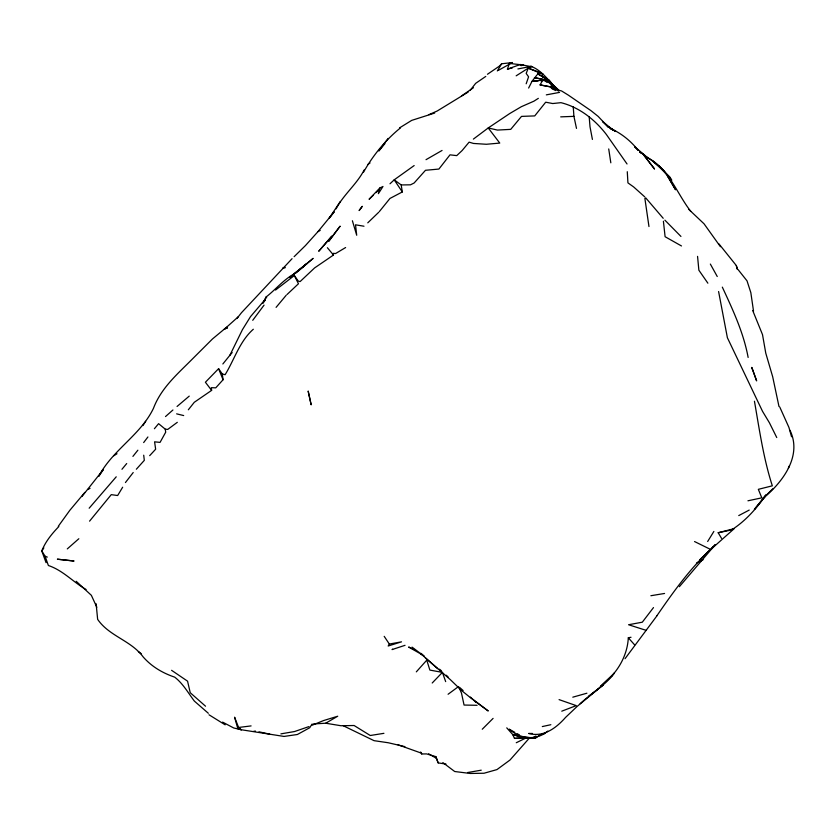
<?xml version="1.0" encoding="UTF-8"?>
<svg xmlns="http://www.w3.org/2000/svg" width="836" height="836" viewBox="0 0 836 836"><rect width="100%" height="100%" fill="white"/><g stroke="black" fill="none" stroke-linecap="round" stroke-linejoin="round"><path stroke-width="1.25" d="M772.924 488.715L762.599 498.758C782.099 482.874 802.612 456.383 789.989 430.31M631.013 637.262L628.317 637.805C627.564 652.122 621.326 665.341 611.795 675.916L611.649 676.063M379.805 188.016L378.384 193.659L382.982 186.48L379.805 188.016L369.084 199.292L373.462 195.101M363.472 172.279C372.825 155.59 385.615 139.863 400.496 127.866M526.178 83.778L528.582 76.818L526.178 73.422L528.268 68.155L531.1 66.347C540.244 69.785 546.66 77.863 553.004 84.927L550.046 82.565M512.363 67.894L507.41 69.158L509.396 63.442L512.426 62.533L498.392 70.349M264.291 301.587L266.12 296.958C275.284 289.904 282.902 280.353 293.227 274.417L306.958 263.455L298.076 271.334M788.327 468.233L789.403 465.84M528.624 88.041L531.989 81.374L537.036 74.853M222.857 363.974L229.848 355.331L242.43 329.666L250.507 316.645L265.043 299.601M538.144 80.893L531.989 81.374L543.755 79.974L548.886 82.618L554.916 87.696L540.066 84.917L542.397 80.768L543.755 79.974L548.792 80.465L534.413 77.654L549.168 80.695L537.778 73.85L539.722 72.356L543.222 74.435L528.268 68.155L539.722 72.356M336.093 208.843C343.565 194.558 356.784 184.296 364.214 169.886M142.904 425.597L145.683 421.344M389.346 644.054L388.197 645.998L401.51 641.839L389.346 644.054L384.194 636.342M122.652 487.221L117.646 495.539L111.261 494.64L89.567 521.152M497.315 70.945L501.642 63.797L512.426 62.533M707.664 541.488L713.86 531.445M312.1 724.028L309.686 727.769L297.386 734.499L284.041 736.432L241.28 729.744L233.725 727.978L222.606 722.116M656.939 615.704C673.022 592.316 689.794 568.888 710.569 549.43L694.549 541.55M43.838 547.883L41.8 550.966L46.074 562.691M340.336 201.434L329.185 218.259L334.17 211.874L317.993 231.614L305.443 245.565L294.115 256.704M103.068 469.999L98.857 476.186C112.4 450.05 140.532 435.159 153.448 408.365C160.69 389.106 175.675 375.615 189.876 361.518L212.48 338.956L226.514 327.294L227.12 328.161M625.035 658.684L657.054 615.662M265.43 299.57L262.912 303.175L266.12 296.958L266.684 297.773M81.918 496.532L103.047 469.916M58.28 526.304L69.858 510.273L84.864 492.373M388.103 138.421L378.812 150.961L384.926 143.625M252.733 320.313L264.061 305.109M143.656 442.568L147.909 436.977M653.491 607.584L642.309 622.193L628.567 624.743L645.873 630.26M116.235 476.813L89.159 508.204M125.431 482.55L133.206 472.539M236.881 318.537L241.51 312.674L292.067 258.679M470.02 90.518L475.674 83.339L485.768 76.421M379.126 211.842L389.963 198.445L402.315 191.946L401.196 184.944L394.205 179.834L389.994 183.784M188.33 409.786L194.297 402.283L211.623 390.37L211.351 387.674L215.74 387.852L223.066 379.743L222.303 373.964L218.583 368.686L205.405 382.24L211.623 390.37M132.914 456.393L137.867 450.196M121.962 469.278L126.706 463.541M154.399 428.722L158.589 423.674L165.277 429.181L167.722 429.422L177.305 422.326M276.089 307.366L286.205 295.254M229.848 355.331L232.178 352.573M679.355 586.705L715.344 544.581L711.384 548.938L734.28 528.592L718.187 532.741L721.552 538.374M765.306 496.375L754.385 509.385L765.933 494.922C756.799 508.246 745.858 520.609 732.263 529.501M529.501 737.937L510.002 760.018L496.981 769.58L484.013 773.237L470.292 773.467L454.7 771.513L442.85 762.589M416.318 671.862L426.778 660.158L429.871 670.085L442.39 672.384L445.672 681.612M136.341 469.226L144.314 460.354L143.708 455.202M149.675 455.662L155.642 449.225L154.587 441.826L160.063 442.39L165.695 432.222L165.277 429.181M711.384 548.938L713.85 546.316L699.784 559.754M432.212 683.002L442.39 672.384M501.642 63.797L499.437 66.086L487.461 74.268M58.833 526.544C51.957 533.702 45.384 541.644 41.8 550.966L45.102 556.274L48.373 565.502C63.003 570.382 73.119 582.055 86.098 589.516M482.267 729.232L493.094 718.385M367.767 222.846L378.447 212.532M376.085 192.583L378.708 190.075M253.329 329.238C239.702 341.203 234.425 359.522 225.124 374.695L222.303 373.964M287.051 294.502L298.462 283.749L294.345 275.525L275.535 290.05M611.858 675.927L600.352 686.555L614.397 673.022C605.128 685.635 591.365 693.19 580.132 703.724M189.239 396.118L177.065 406.474M238.375 316.677L224.163 329.394L227.517 327.681M165.507 416.558L172.927 409.995M67.288 548.907L78.835 538.739M296.017 272.891L297.397 271.679M290.729 277.385L294.408 274.229M514.83 732.346L509.218 729.17C519.804 738.961 536.597 740.999 547.81 731.072M305.224 265.179L313.145 258.366L289.799 277.51L304.273 265.973M588.69 696.179L603.226 684.903L577.153 706.41L565.554 717.424C556.264 727.968 543.651 737.54 528.718 733.465L532.48 733.465M473.375 139.11L488.224 127.96L509.741 113.529L521.361 106.694L533.922 101.177L538.332 98.355M448.086 694.256L458.588 686.513M540.349 734.645L535.489 738.178L514.474 738.407L512.729 734.572L506.752 727.853M345.623 247.54L335.57 253.548L333.334 253.35L333.491 255.032L314.597 267.928L300.061 281.627L298.243 281.042L294.345 275.525M461.441 95.994L473.406 87.738M392.648 649.185L392.042 649.582L405.042 645.319M368.039 164.264L370.014 162.989M516.167 75.825L531.1 66.347L532.03 66.807L520.17 64.529L507.41 69.158M442.045 150.459L426.026 159.676M399.566 127.877L411.699 120.384L434.699 113.048M113.8 455.745L117.009 453.76M700.84 560.977L703.003 559.671L696.482 563.077M313.343 723.955L325.695 723.224L337.734 716.222L323.542 720.569L312.256 725.188M414.165 165.559L394.205 179.834L402.315 191.946M317.993 231.614L320.198 230.402M535.918 736.035L532.511 737.906L535.489 738.178L521.424 736.798M87.811 489.52L90.058 488.318M738.742 515.593L749.213 510.085M284.783 267.144L282.84 268.147L285.222 267.719M468.202 92.054L437.186 111.01L428.899 114.657M516.261 742.744L526.774 737.582M561.771 711.175L576.265 705.626L559.075 699.627M308.923 726.599L294.575 731.531L280.886 733.872M572.796 697.182L586.893 693.211M521.037 65.657L523.514 65.02L520.17 64.529M542.303 726.568L550.851 724.707M747.948 500.795L761.795 497.838L758.336 489.332L772.328 485.82C763.446 458.358 759.412 429.599 754.448 401.228M718.187 532.741L731.354 530.003M517.902 68.949L531.1 66.347M546.316 94.865L559.545 92.399M253.611 731.354L255.388 731.04M541.885 734.008L544.999 733.475M467.543 772.548L481.233 770.186M650.878 595.723L664.557 593.466M383.923 733.329L370.275 735.502L354.098 725.512L340.931 725.732L325.695 723.224M238.605 727.466L241.28 729.744L237.811 728.689L234.582 717.183L238.605 727.466L251.093 725.909M514.474 738.407L520.588 737.77M540.61 80.705L545.532 80.329M560.695 116.862L573.924 116.361L576.495 128.399M401.196 184.944L410.507 184.819L414.123 183L425.493 170.283L438.9 169.06L449.998 154.838L456.728 155.621L462.109 150.564L469.111 142.141L473.469 143.447L486.364 144.273L499.771 143.081L488.224 127.96L497.451 130.071L510.733 129.361L521.507 116.392L534.726 115.911L545.689 102.201L552.742 103.539L560.977 102.671C579.39 107.28 594.887 119.6 606.319 134.418L627.031 163.971M420.644 752.003L421.72 753.967L426.632 753.915L435.849 756.632L438.168 762.902L445.985 764.052M477.105 705.291L464.064 705.051L461.482 693.096L459.068 687.61M509.396 63.442L523.514 65.02M363.994 226.222L355.53 224.811L356.7 235.25L352.384 220.746M540.066 84.917L554.414 87.561M258.982 731.824L269.777 734.154M404.864 746.621L388.27 742.755L374.047 740.665L343.251 725.742M176.636 413.851L183.68 415.565M524.935 738.063L512.729 734.572L524.956 738.063L522.688 736.798M45.102 556.274L47.318 557.089M237.8 728.386L241.28 729.744M397.936 744.761L421.302 753.111L421.72 753.967M645.361 156.614C668.622 167.2 676.219 192.75 690.808 211.414M414.499 649.708L408.647 647.022L422.493 654.954L412.064 647.137M610.886 128.681C621.639 133.478 630.95 141.138 638.244 150.334L634.566 146.634L647.587 157.617L645.476 156.426M610.447 128.629L615.86 131.482L608.566 126.999M639.665 152.225L642.915 153.96L654.442 168.882L642.915 153.96L639.874 152.225M555.532 90.549L551.332 88.261L561.614 90.978L568.417 95.189L591.094 110.749L598.158 116.403L608.545 127.385L602.495 121.419L613.405 130.259L608.503 127.009M681.476 245.962L665.101 236.713L663.408 221.237M537.778 73.85L548.907 80.151L557.831 90.685M517.076 733.621L519.323 734.896M428.617 753.8L436.486 758.346M208.321 713.265L194.339 701.07C188.184 692.887 182.885 683.44 174.703 677.15C162.539 673.011 151.682 666.658 143.155 656.918C131.085 640.47 109.161 636.248 97.645 619.351L96.119 603.728M208.99 714.77L225.156 724.822M652.812 161.129L648.381 158.129M171.589 670.315L187.557 681.173L190.242 692.72L205.541 706.211M543.755 79.974L546.911 82.231M551.123 85.251L554.278 87.519M138.348 651.578L141.232 653.7M475.182 701.352L488.245 710.976L472.998 699.408M422.493 654.954L420.612 653.553L450.311 679.626L461.691 690.609L471.817 698.812M543.149 77.069L541.174 75.501L548.907 80.151L557.393 90.204M546.107 79.43L548.082 80.998M420.936 653.334L424.437 656.27M439.506 669.166L441.377 670.775M425.336 657.911L437.667 668.601M459.497 687.317L463.123 690.536M644.765 196.888L633.636 186.93L627.93 182.875L627.282 171.704M548.395 80.684L558.761 90.058M76.201 581.292L91.364 595.326L96.84 607.26M446.267 675.227L448.075 676.909M470.375 697.057L475.778 702.156M688.749 209.355L704.048 223.808L720.423 246.704M680.943 236.431L664.892 220.15M553.537 85.565L558.824 90.999M554.237 86.296L558.354 90.643M549.764 81.291L558.302 90.539M628.317 637.805L634.67 644.922M645.674 197.829L663.209 218.3M718.991 243.945L736.307 265.534L737.498 269.14M327.378 247.717L333.491 255.032M738.104 269.62L747.018 280.854L750.832 292.621L753.539 311.211M707.873 283.185L698.865 270.206L697.558 256.37M710.349 264.061L717.246 276.517M752.713 310.532L762.505 334.609L765.766 353.137L772.683 376.754L778.985 406.515M779.769 407.048L788.923 427.405L791.546 436.747M722.325 287.135C732.858 309.801 743.57 332.686 748.136 357.453M218.583 368.686L223.066 379.743M435.849 756.632L438.168 762.902M776.748 437.541L769.413 422.765L762.526 411.322L727.393 337.744L718.594 291.534M736.307 265.534L737.164 269.098M592.41 139.424L590.007 126.769L589.202 116.883M648.966 226.546L644.87 198.362M608.723 148.944L610.823 162.821M573.235 106.82L573.924 116.361M360.577 208.592L359.114 210.557L362.281 206.304L360.577 208.592M340.022 226.284L328.903 241.061L340.022 226.284M331.777 236.233L318.871 251.093L331.777 236.233M73.85 560.998L57.465 559.211L73.85 560.998M658.799 165.967L652.373 160.836L664.777 172.038L658.799 165.967L671.768 180.283L669.835 176.971L658.799 165.967M668.884 178.308L667.327 175.727L675.572 189.772L668.884 178.308M311.138 404.676L308.191 391.238L311.138 404.676M752.421 369.167L751.773 367.391L756.632 380.892L752.421 369.167"/></g></svg>
